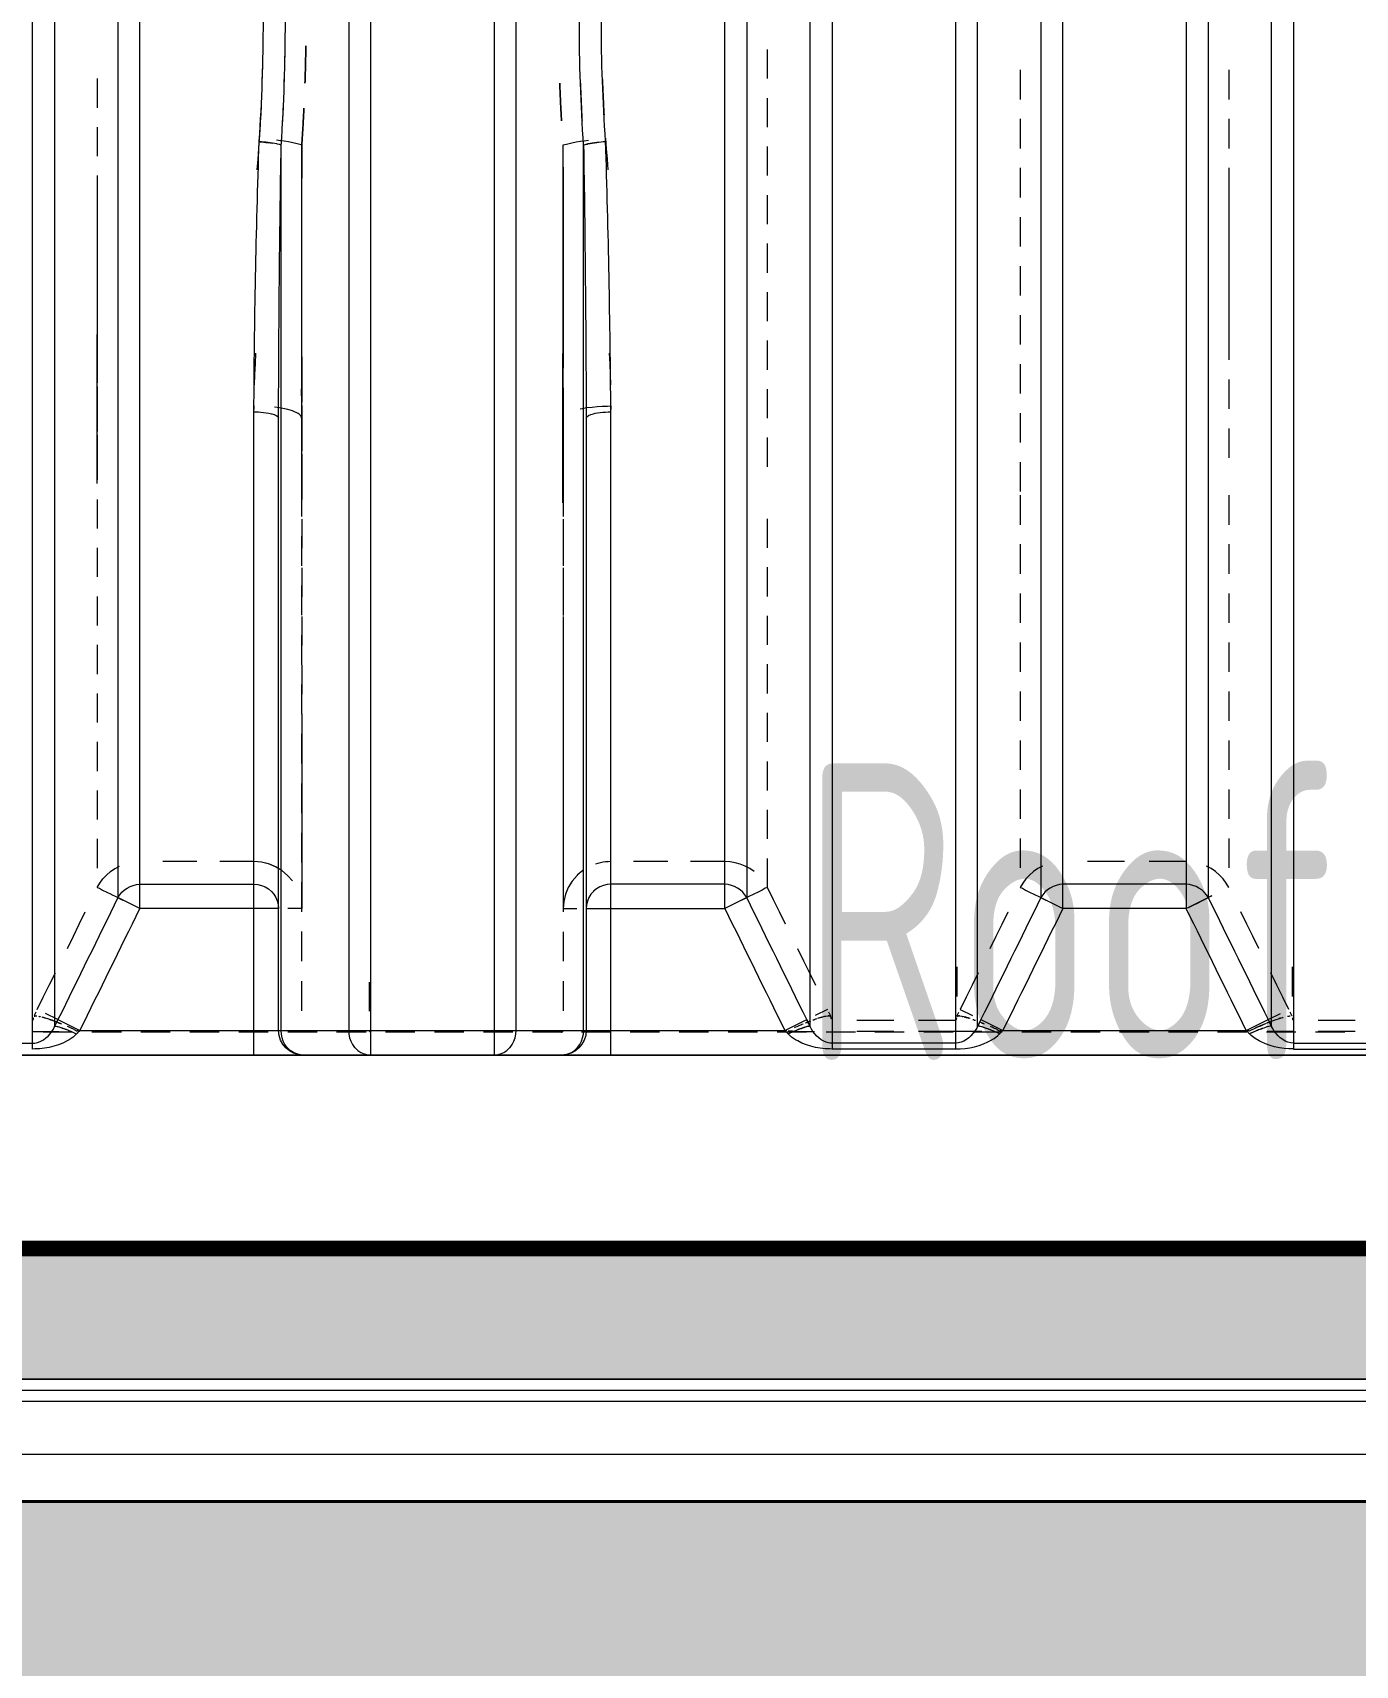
# Model space of a CAD drawing. Header units: millimetres. Extents: x -6181 to 191287, y -8583 to 23546.
# Drawn here: x 90292 to 91181, y 7490 to 8587 of the extents above; entities that cross this region are included whole.
import ezdxf

# ---------------------------------------------------------------- set-up
doc = ezdxf.new("R2010")
doc.units = ezdxf.units.MM
doc.header["$MEASUREMENT"] = 0
doc.linetypes.add('1735-DT-5BR-SEC_BB$0$DASHED', pattern=[0.75, 0.5, -0.25])
doc.linetypes.add('DASHED', pattern=[0.75, 0.5, -0.25])
for name, color, linetype, lineweight in [('05--TEXT-2', 2, 'Continuous', 25), ('1735-DT-5BR-SEC_BB$0$06--LINE-1', 9, 'Continuous', 18), ('1735-DT-5BR-SEC_BB$0$E--CONCRETE-4', 4, 'Continuous', 40), ('1735-DT-5BR-SEC_BB$0$E--CONCRETE-SHADE', 253, 'Continuous', 25), ('1735-DT-5BR-SEC_BB$0$J--WATERPROOFING-1', 1, 'Continuous', 18), ('1735-DT-5BR-SEC_BB$0$J--WATERPROOFING-3', 3, 'Continuous', 35), ('1735-DT-5BR-SEC_BB$0$P--INSULATION', 8, 'Continuous', 13), ('1735-DT-5BR-SEC_BB$0$W--ELV-1', 250, '1735-DT-5BR-SEC_BB$0$DASHED', 9), ('1735-DT-5BR-SEC_BB$0$X--MEP Services', 251, 'Continuous', 9), ('W--ELV-1', 250, 'DASHED', 9)]:
    doc.layers.add(name, color=color, linetype=linetype, lineweight=lineweight)
doc.layers.add('1735-DT-5BR-SEC_BB$0$00--Combo Roof', color=251, linetype='Continuous')
doc.layers.add('1735-DT-5BR-SEC_BB$0$00--ORIGIN', color=6, linetype='Continuous', lineweight=0, plot=False)
doc.styles.add('ISO', font='isocp2.shx', dxfattribs={"width": 0.8})
doc.linetypes.add('1735-DT-5BR-SEC_BB$0$BATTING', pattern='A,0.00254,-2.54,[134,ltypeshp.shx,S=2.54,R=0,X=-2.54,Y=0],-5.08,[134,ltypeshp.shx,S=2.54,R=180,X=2.54,Y=0],-2.54', length=10.16254)

# ---------------------------------------------------------------- blocks, each defined once
blk = doc.blocks.new('*U263')
at = {"layer": '1735-DT-5BR-SEC_BB$0$06--LINE-1'}
h = blk.add_hatch(dxfattribs=at)
h.set_pattern_fill('AR-CONC', color=256, scale=10, style=0)
h.set_pattern_definition([(50, (-4413.56, -89.98), (71.72602, -6.27521), [7.5, -82.5]), (355, (-4413.56, -89.98), (-13.87513, 75.21921), [6, -66]), (100.45144, (-4407.585, -90.5), (57.85088, 68.944), [6.37402, -70.11421]), (46.1842, (-4413.56, -69.98), (106.72413, -16.55193), [11.25, -123.75]), (96.63564, (-4404.67, -71.36), (93.4662, 97.41186), [9.56103, -105.17138]), (351.18416, (-4413.56, -69.98), (93.4662, 97.41186), [9, -99]), (21, (-4403.56, -74.98), (59.690705, -40.26189), [7.5, -82.5]), (326, (-4403.56, -74.98), (24.33153, 72.515), [6, -66]), (71.45144, (-4398.59, -78.33), (84.02224, 32.25312), [6.37402, -70.11421]), (37.5, (-4413.562, -89.977), (1.215986, 33.289385), [0, -65.2, 0, -67, 0, -66.25]), (7.5, (-4413.562, -89.977), (26.306954, 39.44117), [0, -38.2, 0, -63.7, 0, -25.25]), (327.5, (-4435.862, -89.977), (53.382244, -2.255487), [0, -25, 0, -78, 0, -103.5]), (317.5, (-4445.86, -89.977), (58.318617, 10.0105), [0, -32.5, 0, -51.8, 0, -73.5])])
h.paths.add_polyline_path([(-45351.9, 10465.1), (-40906.9, 10465.1), (-40906.9, 10382.2), (-45351.9, 10382.2)])
at = {"layer": '1735-DT-5BR-SEC_BB$0$00--ORIGIN'}
blk.add_lwpolyline([(-39601.9, 10300), (-45351.9, 10300), (-45351.9, 10485.3)], dxfattribs=at)
at = {"layer": '1735-DT-5BR-SEC_BB$0$J--WATERPROOFING-1', "color": 8}
for p, q in [((-45351.9, 10382.2), (-40891.9, 10382.2)), ((-45351.9, 10374.7), (-40891.9, 10374.7)), ((-45351.9, 10367.2), (-40891.9, 10367.2))]:
    blk.add_line(p, q, dxfattribs=at)
blk.add_lwpolyline([(-45351.9, 10465.1), (-40906.9, 10465.1), (-40906.9, 10382.2), (-45351.9, 10382.2)], dxfattribs=at)
blk.add_lwpolyline([(-45351.9, 10465.1), (-40906.9, 10465.1), (-40906.9, 10382.2), (-45351.9, 10382.2)], close=True, dxfattribs=at)
at = {"layer": '1735-DT-5BR-SEC_BB$0$J--WATERPROOFING-3', "color": 252, "const_width": 10.1}
blk.add_lwpolyline([(-40891.9, 10470.3), (-45351.9, 10470.4)], dxfattribs=at)
at = {"layer": '1735-DT-5BR-SEC_BB$0$P--INSULATION', "linetype": '1735-DT-5BR-SEC_BB$0$BATTING', "ltscale": 0.05}
blk.add_line((-39604.2, 10331.8), (-45351.9, 10331.8), dxfattribs=at)
blk = doc.blocks.new('1735-DT-5BR-SEC_BB$0$SPHU30-365 PE TANK (1160x1800) ELEV')
at = {"layer": '1735-DT-5BR-SEC_BB$0$X--MEP Services'}
for points in [[(-164.04, 1140.15), (-164.04, 3.43), (-165.34, 3.45), (-168, 3.6), (-170.66, 3.9), (-173.31, 4.36), (-175.92, 4.99), (-178.48, 5.8), (-180.96, 6.79), (-183.37, 7.97), (-184.56, 8.65), (-186.76, 10.14), (-188.74, 11.91, -0.011843), (-184.36, 13.85), (-183.6, 14.15), (-182.84, 14.43), (-182.09, 14.69), (-181.31, 14.96), (-180.53, 15.22), (-179.72, 15.51), (-179, 15.78), (-178.14, 16.11), (-177.28, 16.29), (-176.51, 16.15), (-176.39, 16.09), (-176.39, 1122.53)], [(-66.02, 1155.3), (66.01, 1155.3), (66.01, 1141.61, 0.00043), (34.61, 1077.73), (46.96, 1071.67), (46.96, 88.33, 0.00039), (80.62, 19.89)], [(-80.62, 19.89, 0.004872), (-82.47, 16.09), (-82.47, 1143.87, 0.261802), (-94.82, 1151.39), (-94.82, 3.43), (-164.04, 3.43)], [(-46.96, 1071.67), (-46.96, 88.33), (-34.61, 82.28, -0.000423), (-68.27, 13.81, 0.001515), (-69.51, 12.54, 0.005614), (-70.11, 11.91)], [(94.82, 6.71), (93.24, 6.85), (91.68, 7.25), (90.18, 7.88), (88.74, 8.7), (87.38, 9.7), (86.14, 10.81), (85.01, 12.04), (84.67, 12.46), (83.74, 13.77), (82.94, 15.14), (82.47, 16.09), (82.47, 1143.87, -0.262734), (94.82, 1151.39), (94.82, 3.43), (164.04, 3.43)], [(-600.2, 1122.52), (-600.2, 16.09), (-599.43, 16.3), (-598.59, 16.15), (-597.72, 15.84), (-597.58, 15.78), (-596.74, 15.47), (-595.93, 15.18), (-595.15, 14.91), (-594.38, 14.65), (-593.62, 14.39), (-592.87, 14.1), (-592.22, 13.85, -0.011843), (-587.85, 11.9), (-589.82, 10.14), (-592.03, 8.65), (-593.23, 7.97), (-595.63, 6.79), (-598.12, 5.8), (-600.67, 4.99), (-603.28, 4.36), (-605.92, 3.9), (-608.59, 3.6), (-611.25, 3.45), (-612.55, 3.43), (-612.55, 1140.16)], [(-460.78, 0), (-462.39, 0.13), (-464.36, 0.64), (-466.25, 1.48), (-467.99, 2.64), (-469.51, 4.05), (-469.78, 4.35), (-470.99, 6.02), (-471.92, 7.85), (-472.59, 9.79), (-472.99, 11.79), (-473.12, 13.81), (-473.12, 510.14, 0.01696), (-470.77, 580)], [(-353.68, 1097.37), (-353.68, 0), (-352.07, 0.13), (-350.1, 0.64), (-348.21, 1.48), (-346.47, 2.64), (-344.95, 4.05), (-344.68, 4.35), (-343.47, 6.02), (-342.54, 7.85), (-341.87, 9.79), (-341.47, 11.79), (-341.33, 13.81), (-341.33, 1089.29, 0.00183)], [(-288.2, 0), (-288.2, 360.76, 0.006422), (-291.14, 512.5, -0.01745), (-293.47, 580), (-483.11, 580), (-483.11, 1007.81), (-482.34, 1008.82), (-481.66, 1009.94), (-481.65, 1009.95), (-481.04, 1011.11), (-480.49, 1012.29), (-480.01, 1013.5), (-479.57, 1014.74), (-479.2, 1015.99), (-478.86, 1017.25), (-478.57, 1018.52), (-478.31, 1019.8, 0.001751), (-444.6, 1094.8)], [(-583.27, 1080.59, -0.001703), (-564.69, 1033.74), (-564.69, 88.33, -0.262552), (-552.34, 95.82), (-488.39, 95.82), (-488.31, 95.82), (-486.21, 95.64), (-484.14, 95.14), (-482.14, 94.34), (-480.28, 93.23), (-478.63, 91.85), (-477.26, 90.27), (-476.12, 88.44), (-475.28, 86.45), (-474.76, 84.38), (-474.58, 82.28), (-552.34, 82.28), (-564.68, 88.33, -0.000446), (-598.35, 19.89)], [(-587.85, 11.91, -0.003076), (-586.62, 13.17, -0.002737), (-586, 13.81, 0.000413), (-552.34, 82.28), (-552.34, 1026.83)], [(-315.81, 0), (-314.2, 0.13), (-312.23, 0.64), (-310.34, 1.48), (-308.61, 2.64), (-307.08, 4.05), (-306.81, 4.35), (-305.6, 6.02), (-304.67, 7.85), (-304, 9.79), (-303.6, 11.79), (-303.46, 13.81), (-303.47, 510.09, -0.016949), (-305.82, 580)], [(-488.39, 0), (-488.39, 360.76, -0.007538), (-485.45, 512.5, 0.01745), (-483.11, 580)], [(-483.69, 547.1, 0.00312), (-483.37, 558.06, 0.002348), (-483.21, 566.84)], [(-471.35, 545.02, 0.002642), (-471.03, 556.68, 0.002569), (-470.86, 566.01)], [(-305.24, 545.05, 0.002643), (-304.78, 533.4, 0.002202), (-304.32, 524.09)], [(-292.9, 547.1, 0.002808), (-292.44, 536.14, 0.002337), (-291.99, 527.37)], [(-484.25, 533.95, -0.002338), (-484.73, 525.18, -0.003136), (-485.45, 514.24), (-485.87, 508.34), (-486.3, 502.43), (-486.7, 496.53)], [(-473.12, 510.09, 0.002656), (-472.4, 521.73, 0.0022), (-471.92, 531.04)], [(-461.55, 510.14, 0.00264), (-460.82, 521.77, 0.00222), (-460.34, 531.04, -0.0022), (-460.82, 521.73, -0.002656), (-461.54, 510.09), (-461.54, 493.71)], [(-461.55, 510.36, 0.000331), (-461.57, 500.02, 0.000415), (-461.59, 491.75, -0.000414), (-461.57, 500.02, -0.000331), (-461.55, 510.36), (-461.9, 510.48), (-464.23, 511.15), (-466.59, 511.69), (-468.99, 512.12), (-471.39, 512.49), (-473.42, 512.76), (-475.82, 513.07)], [(-488.39, 360.76), (-487.41, 360.75), (-485.92, 360.7), (-484.44, 360.61), (-482.96, 360.46), (-481.49, 360.27), (-480.05, 360.03), (-478.63, 359.73), (-478.38, 359.67), (-477, 359.26), (-475.63, 358.59), (-474.89, 357.98), (-474.58, 357.24, -0.003702), (-473.12, 510.36), (-474.06, 510.64), (-475.27, 510.93), (-475.54, 510.99), (-476.77, 511.23), (-478.01, 511.44), (-479.24, 511.62), (-480.48, 511.78), (-481.73, 511.91), (-482.98, 512.03), (-484.22, 512.13), (-485.47, 512.23)], [(-291.12, 512.22), (-291.16, 512.22), (-292.4, 512.13), (-293.65, 512.02), (-294.89, 511.9), (-296.1, 511.78), (-297.35, 511.64), (-298.6, 511.48), (-299.83, 511.27), (-301.06, 511.03), (-302.27, 510.73), (-303.46, 510.36, -0.003194), (-302.01, 357.24), (-301.7, 357.98), (-300.96, 358.59), (-300.72, 358.73), (-299.35, 359.35), (-297.96, 359.73), (-297.02, 359.93), (-295.59, 360.19), (-294.13, 360.4), (-292.65, 360.56), (-291.16, 360.67), (-289.68, 360.74), (-288.2, 360.76)], [(-460.77, 0, -0.414187), (-474.58, 13.81), (-474.58, 357.24)], [(-302.01, 357.32), (-302.01, 13.81, -0.414187), (-315.81, 0)], [(906.02, 299.3), (906.02, 13.81, -0.414187), (892.21, 0), (-892.21, 0, -0.414187), (-906.02, 13.81), (-906.02, 299.3)], [(94.82, 3.44), (92.16, 3.51), (89.5, 3.73), (86.84, 4.12), (84.21, 4.67), (81.63, 5.39), (79.1, 6.29), (76.66, 7.37), (75.5, 7.96), (73.21, 9.34), (71.1, 10.96), (70.11, 11.91, 0.005614), (69.51, 12.54, 0.001515), (68.27, 13.81, -0.000423), (34.61, 82.28), (46.96, 88.33, 0.261599), (34.61, 95.82), (-34.61, 95.82, 0.261599), (-46.96, 88.33, -0.00039), (-80.62, 19.89), (-68.27, 13.81), (68.27, 13.81), (80.62, 19.89, -0.004872), (82.47, 16.09), (81.71, 16.3), (80.87, 16.15), (79.99, 15.84), (79.86, 15.78), (79.02, 15.47), (78.21, 15.18), (77.42, 14.91), (76.66, 14.65), (75.9, 14.39), (75.14, 14.1), (74.5, 13.85, 0.011843), (70.12, 11.91)], [(-681.77, 6.71), (-612.55, 6.71), (-611.34, 6.78), (-609.76, 7.12), (-608.23, 7.68), (-607.87, 7.85), (-606.45, 8.65), (-605.13, 9.61), (-603.91, 10.72), (-602.8, 11.94), (-601.8, 13.25), (-600.93, 14.65), (-600.2, 16.09, -0.005666), (-598.34, 19.89), (-586, 13.81), (-190.59, 13.81, -0.005474), (-189.97, 13.17, -0.003076), (-188.74, 11.91)], [(-164.04, 6.71), (-165.25, 6.78), (-166.83, 7.12), (-168.35, 7.68), (-168.72, 7.85), (-170.14, 8.65), (-171.46, 9.61), (-172.68, 10.72), (-173.79, 11.94), (-174.79, 13.25), (-175.65, 14.65), (-176.39, 16.09, 0.005666), (-178.25, 19.87)], [(-598.18, 18.21, 0.003783), (-597.87, 18.09, 0.008012), (-597.36, 17.88)], [(-589.25, 14.35, -0.000939), (-587.85, 13.69), (-587.66, 13.7), (-587.48, 13.71), (-587.29, 13.72), (-587.11, 13.73), (-586.92, 13.75), (-586.74, 13.76)], [(-180.27, 17.45, 0.002044), (-181.69, 16.85, 0.00291), (-183.11, 16.24, 0.002919), (-184.53, 15.62, 0.001514), (-185.37, 15.24)], [(-94.82, 3.44), (-92.16, 3.51), (-89.49, 3.73), (-86.84, 4.12), (-84.21, 4.67), (-81.63, 5.39), (-79.1, 6.29), (-76.66, 7.37), (-75.5, 7.97), (-73.21, 9.34), (-71.11, 10.96), (-70.12, 11.91, 0.011843), (-74.5, 13.85), (-75.26, 14.15), (-76.02, 14.43), (-76.78, 14.69), (-77.55, 14.96), (-78.34, 15.22), (-79.15, 15.51), (-79.86, 15.78), (-80.73, 16.11), (-81.58, 16.29), (-82.36, 16.15), (-82.47, 16.09), (-82.94, 15.14), (-83.74, 13.77), (-84.67, 12.46), (-85.02, 12.04), (-86.14, 10.82), (-87.39, 9.7), (-88.74, 8.7), (-90.18, 7.88), (-91.68, 7.25), (-93.24, 6.85), (-94.82, 6.71)], [(-80.46, 18.21, 0.003783), (-80.15, 18.09, 0.008012), (-79.63, 17.88)], [(-78.6, 17.45, 0.003564), (-79.42, 17.79, 0.003578), (-80.24, 18.12)], [(-71.53, 14.35, -0.000939), (-70.12, 13.69), (-69.94, 13.7), (-69.75, 13.71), (-69.57, 13.72), (-69.38, 13.73), (-69.2, 13.75), (-69.01, 13.76)], [(78.6, 17.45, 0.002044), (77.17, 16.85, 0.002034), (75.75, 16.24, 0.002029), (74.34, 15.62, 0.001514), (73.49, 15.24)]]:
    blk.add_lwpolyline(points, format="xyb", dxfattribs=at)
for points in [[(-422.91, 1097.38), (-424.48, 1097.45), (-426.06, 1097.29), (-427.62, 1096.91), (-429.12, 1096.31), (-430.43, 1095.55), (-431.68, 1094.57), (-432.79, 1093.43), (-433.75, 1092.16), (-434.56, 1090.79), (-435.23, 1089.37), (-435.25, 1089.29), (-435.25, 13.81)], [(-435.25, 13.81), (-435.12, 11.79), (-434.72, 9.79), (-434.05, 7.85), (-433.11, 6.02), (-431.9, 4.35), (-431.64, 4.05), (-430.12, 2.64), (-428.38, 1.48), (-426.49, 0.64), (-424.52, 0.13), (-422.91, 0), (-422.91, 1097.38)], [(34.61, 1077.72), (34.61, 82.28), (-34.61, 82.28)], [(-34.61, 82.28), (-34.61, 1077.72)], [(-200.33, 547.65), (-200.33, 563.98)], [(-58.54, 552.51), (-58.54, 536.01)], [(58.54, 552.51), (58.54, 536.01)], [(-576.26, 547.65), (-576.26, 531.32)], [(-200.33, 520.44), (-200.33, 536.77)], [(-58.54, 525.01), (-58.54, 508.52)], [(58.54, 525.01), (58.54, 508.52)], [(-576.26, 520.44), (-576.26, 504.12)], [(-315.04, 510.36), (-314.69, 510.48), (-312.36, 511.15), (-310, 511.69), (-307.6, 512.12), (-305.2, 512.49), (-303.17, 512.76), (-300.77, 513.07)], [(-291.14, 514.24), (-290.72, 508.34), (-290.29, 502.43), (-289.89, 496.53)], [(-291.12, 513.97), (-291.12, 513.97)], [(-485.47, 512.22), (-485.43, 512.22), (-484.18, 512.13), (-482.94, 512.02), (-481.7, 511.9), (-480.49, 511.78), (-479.24, 511.64), (-478, 511.48)], [(-315.04, 510.09), (-315.04, 493.71)], [(-303.46, 510.36), (-302.53, 510.64), (-301.32, 510.93), (-301.04, 510.99), (-299.82, 511.23), (-298.58, 511.44), (-297.35, 511.62), (-296.1, 511.78), (-296.1, 511.78)], [(-200.33, 493.23), (-200.33, 509.56)], [(-461.62, 377.92), (-461.63, 369.65), (-461.62, 377.92), (-461.59, 388.18), (-461.57, 497.79)], [(-58.54, 497.52), (-58.54, 481.03)], [(58.54, 497.52), (58.54, 389.92)], [(-576.26, 493.23), (-576.26, 385.81)], [(-200.33, 466.02), (-200.33, 482.35)], [(-58.54, 470.03), (-58.54, 453.53)], [(-200.33, 438.81), (-200.33, 455.14)], [(-58.54, 442.53), (-58.54, 426.04)], [(-200.33, 411.6), (-200.33, 427.93)], [(-58.54, 415.04), (-58.54, 398.55)], [(-576.26, 320.51), (-576.26, 404.19)], [(-461.64, 401.89), (-461.64, 385.26)], [(-314.95, 401.82), (-314.95, 385.19)], [(-200.33, 384.39), (-200.33, 400.72)], [(-576.26, 393.31), (-576.26, 376.99)], [(-487.45, 393.62), (-487.45, 393.62), (-487.76, 387.71), (-488.02, 381.8), (-488.22, 375.89)], [(-461.54, 309.81), (-461.54, 393.44)], [(-461.54, 391.7), (-461.54, 375.32)], [(-315.04, 391.7), (-315.03, 375.32)], [(-315.02, 309.81), (-315.02, 393.44)], [(-289.14, 393.62), (-289.14, 393.62), (-288.83, 387.71), (-288.57, 381.8), (-288.37, 375.89)], [(-58.54, 387.55), (-58.54, 371.06)], [(-461.61, 375.84), (-461.64, 357.32), (-461.64, 340.69)], [(-461.54, 382.52), (-461.54, 366.15)], [(-315.02, 382.52), (-315.01, 366.15)], [(58.54, 378.92), (58.54, 362.43)], [(-576.26, 374.93), (-576.26, 358.6)], [(-461.64, 374.17), (-461.64, 357.54)], [(-314.95, 374.1), (-314.95, 357.47)], [(-200.33, 357.18), (-200.33, 373.51)], [(-576.26, 366.1), (-576.26, 349.78)], [(-488.39, 364.06), (-488.39, 362.08)], [(-461.64, 357.24), (-461.96, 358.3), (-462.99, 359.37), (-463.68, 359.85), (-466.31, 361.16), (-466.78, 361.33), (-469.47, 362.06), (-471.3, 362.46), (-474.08, 362.96), (-476.91, 363.36), (-476.93, 363.36)], [(-461.54, 364.4), (-461.54, 348.02)], [(-315.03, 364.4), (-315.03, 348.02)], [(-314.95, 357.24), (-314.95, 340.61)], [(-314.95, 357.24), (-314.95, 357.24)], [(-305.33, 362.43), (-304.36, 362.64), (-301.56, 363.11), (-298.72, 363.48), (-295.85, 363.75), (-292.98, 363.94), (-290.11, 364.04), (-288.2, 364.06), (-288.2, 362.08)], [(-58.54, 360.06), (-58.54, 343.56)], [(-461.54, 355.23), (-461.54, 338.85)], [(-315.01, 355.23), (-315.01, 338.85)], [(58.54, 351.43), (58.54, 334.94)], [(-576.26, 347.72), (-576.26, 331.39)], [(-576.26, 338.89), (-576.26, 322.57)], [(-461.64, 346.45), (-461.64, 329.82)], [(-314.95, 346.39), (-314.95, 329.76)], [(-200.33, 329.98), (-200.33, 346.3)], [(-461.54, 337.1), (-461.54, 320.73)], [(-315.03, 337.1), (-315.02, 320.73)], [(-58.54, 332.56), (-58.54, 316.07)], [(-461.64, 329.6), (-461.64, 312.97)], [(-461.54, 327.94), (-461.54, 311.56)], [(-315, 327.94), (-315, 311.56)], [(-314.95, 329.52), (-314.95, 312.89)], [(-576.26, 311.68), (-576.26, 295.36)], [(-461.64, 318.73), (-461.64, 302.1)], [(-314.95, 318.67), (-314.95, 302.04)], [(-58.54, 313.97), (-58.54, 297.47)], [(58.54, 313.97), (58.54, 297.47)], [(-461.54, 300.64), (-461.54, 284.26)], [(-315, 300.64), (-314.99, 284.26)], [(-200.33, 284.47), (-200.33, 300.8)], [(-576.26, 284.47), (-576.26, 268.15)], [(-461.64, 291.01), (-461.64, 274.38)], [(-314.95, 290.96), (-314.95, 274.33)], [(-58.54, 286.47), (-58.54, 269.98)], [(58.54, 286.47), (58.54, 269.98)], [(-461.54, 273.34), (-461.54, 256.97)], [(-314.99, 273.34), (-314.99, 256.97)], [(-200.33, 257.26), (-200.33, 273.59)], [(-576.26, 257.26), (-576.26, 240.94)], [(-461.64, 263.29), (-461.64, 246.66)], [(-314.95, 263.24), (-314.95, 246.62)], [(-58.54, 258.98), (-58.54, 242.48)], [(58.54, 258.98), (58.54, 242.48)], [(-461.54, 246.05), (-461.54, 229.67)], [(-314.98, 246.05), (-314.98, 229.67)], [(-200.33, 230.06), (-200.33, 246.38)], [(-576.26, 230.05), (-576.26, 213.73)], [(-461.64, 235.57), (-461.64, 218.94)], [(-314.95, 235.53), (-314.95, 218.9)], [(-58.54, 231.49), (-58.54, 214.99)], [(58.54, 231.49), (58.54, 214.99)], [(-461.54, 218.75), (-461.54, 202.37)], [(-314.98, 218.75), (-314.98, 202.37)], [(-200.33, 202.85), (-200.33, 219.17)], [(-576.26, 202.85), (-576.26, 186.52)], [(-461.64, 207.85), (-461.64, 191.22)], [(-314.95, 207.81), (-314.95, 191.18)], [(-58.54, 203.99), (-58.54, 187.49)], [(58.54, 203.99), (58.54, 187.49)], [(-461.54, 191.46), (-461.54, 82.27)], [(-314.98, 191.46), (-314.97, 175.08)], [(-200.33, 175.64), (-200.33, 191.96)], [(-576.26, 175.64), (-576.26, 159.31)], [(-461.64, 180.13), (-461.64, 163.5)], [(-314.95, 180.1), (-314.95, 163.47)], [(-58.54, 176.5), (-58.54, 160)], [(58.54, 176.5), (58.54, 160)], [(-314.97, 164.16), (-314.97, 147.78)], [(-200.33, 148.43), (-200.33, 164.75)], [(-576.26, 148.43), (-576.26, 132.1)], [(-461.64, 152.41), (-461.64, 135.78)], [(-314.95, 152.38), (-314.95, 135.75)], [(-58.54, 149), (-58.54, 132.5)], [(58.54, 149), (58.54, 132.5)], [(-200.33, 121.22), (-200.33, 137.54)], [(-314.96, 136.86), (-314.96, 120.49)], [(-576.26, 121.22), (-576.26, 104.9)], [(-461.64, 124.69), (-461.64, 108.06)], [(-314.95, 124.67), (-314.95, 108.04)], [(-58.54, 121.51), (-58.54, 105.01)], [(58.54, 121.51), (58.54, 105.01)], [(-190.24, 73.48), (-193.61, 80.32), (-196.97, 87.17), (-200.33, 94.01), (-200.33, 110.33)], [(-576.26, 94.01), (-574.83, 96.47), (-573.08, 98.83), (-571.07, 100.99), (-568.84, 102.92), (-566.4, 104.6), (-566.34, 104.63), (-563.75, 106.01)], [(-520.36, 108.52), (-539.55, 108.52)], [(-466.85, 97.79), (-469.48, 100.83), (-472.69, 103.51), (-476.28, 105.64), (-480.15, 107.21), (-484.18, 108.17), (-488.25, 108.52), (-488.39, 108.52), (-507.57, 108.52)], [(-474.45, 104.67), (-475.72, 105.38), (-477.03, 106.03), (-478.37, 106.6), (-479.76, 107.09), (-481.16, 107.52), (-482.58, 107.87)], [(-314.96, 109.57), (-314.95, 93.2)], [(-303.81, 103.56), (-307.01, 100.93), (-307.11, 100.83), (-309.84, 97.65), (-312.03, 94.08), (-313.64, 90.22), (-314.63, 86.21), (-314.95, 82.28), (-307.18, 82.28)], [(-302.14, 104.67), (-302.14, 104.67)], [(-288.2, 108.52), (-289.65, 108.48), (-291.11, 108.36), (-292.56, 108.16), (-294, 107.88), (-295.42, 107.53), (-296.83, 107.1)], [(-256.23, 108.52), (-275.41, 108.52)], [(-207.81, 102.97), (-210.19, 104.6), (-212.8, 105.99), (-215.54, 107.08), (-218.38, 107.87), (-221.27, 108.35), (-224.19, 108.52), (-224.25, 108.52), (-243.44, 108.52)], [(-46.02, 106.01), (-48.62, 104.63), (-48.67, 104.6), (-51.11, 102.92), (-53.35, 100.99), (-55.36, 98.83), (-57.1, 96.47), (-58.54, 94.01), (-57.29, 93.58), (-56.14, 92.87), (-55.63, 92.55), (-53.25, 91.32), (-50.84, 90.24), (-50.49, 90.08), (-48.1, 88.93), (-45.71, 87.74), (-44.2, 86.96)], [(0, 108.52), (-20.77, 108.52)], [(34.61, 108.52), (13.84, 108.52)], [(58.54, 94.01), (57.1, 96.47), (55.35, 98.83), (53.34, 100.99), (51.11, 102.92), (48.67, 104.6), (48.62, 104.63), (46.02, 106.01)], [(-576.26, 94.01), (-576.26, 94.01)], [(-576.26, 94.01), (-575, 93.58), (-573.87, 92.87), (-573.35, 92.55), (-570.98, 91.32), (-568.57, 90.24), (-568.22, 90.08), (-565.82, 88.94), (-563.43, 87.74), (-561.92, 86.96)], [(-461.64, 96.97), (-461.64, 80.34)], [(-314.95, 96.95), (-314.95, 80.32)], [(-200.33, 94.01), (-201.58, 93.58), (-202.72, 92.87), (-203.24, 92.55), (-205.61, 91.33), (-208.02, 90.24), (-208.37, 90.08), (-210.77, 88.94), (-213.16, 87.74), (-214.67, 86.96)], [(-200.33, 94.01), (-201.58, 93.58), (-202.72, 92.87), (-203.24, 92.55), (-205.61, 91.32), (-208.03, 90.24), (-208.37, 90.08), (-210.77, 88.93), (-213.15, 87.74), (-214.67, 86.96)], [(-200.33, 94.01), (-200.33, 94.01)], [(-58.54, 94.01), (-58.54, 94.01)], [(-58.54, 94.01), (-57.28, 93.58), (-56.14, 92.87), (-55.63, 92.55), (-53.25, 91.32), (-50.84, 90.24), (-50.49, 90.08), (-48.09, 88.94), (-45.71, 87.74), (-44.2, 86.96)], [(58.54, 94.01), (58.54, 94.01)], [(-593.08, 59.8), (-589.71, 66.64), (-586.35, 73.48), (-582.99, 80.32)], [(-461.64, 82.28), (-469.41, 82.28)], [(-190.24, 73.48), (-190.24, 73.48)], [(-75.35, 59.8), (-71.99, 66.64), (-68.62, 73.48), (-65.26, 80.32)], [(-65.26, 80.32), (-65.26, 80.32)], [(75.35, 59.8), (71.99, 66.64), (68.62, 73.48), (65.26, 80.32)], [(-461.64, 69.25), (-461.64, 52.62)], [(-314.95, 69.24), (-314.95, 52.61)], [(-183.51, 59.79), (-180.15, 52.95), (-176.78, 46.11), (-173.41, 39.27)], [(75.35, 59.8), (75.35, 59.8)], [(-609.92, 25.59), (-606.55, 32.43), (-603.18, 39.27), (-599.81, 46.11)], [(-94.05, 49.45), (-94.05, 32.86)], [(-82.09, 46.11), (-85.46, 39.27), (-88.83, 32.43), (-92.2, 25.59), (-85.25, 22.17)], [(92.2, 25.59), (88.83, 32.43), (85.46, 39.27), (82.09, 46.11)], [(94.05, 49.46), (94.05, 32.86)], [(-461.64, 41.53), (-461.64, 24.9)], [(-423.68, 41.01), (-423.68, 24.69)], [(-314.95, 41.52), (-314.95, 24.89)], [(-612.55, 19.5), (-612.46, 19.54), (-612.33, 19.74), (-612.25, 20.01), (-612.21, 20.17), (-612.14, 20.42), (-612.07, 20.65), (-612.02, 20.84)], [(-610.67, 24.07), (-610.86, 23.69), (-611.04, 23.31), (-611.23, 22.93), (-611.41, 22.55), (-611.59, 22.17), (-611.77, 21.79), (-611.65, 21.86), (-611.39, 21.93), (-611.26, 21.96), (-610.99, 21.98), (-610.72, 21.99), (-610.44, 21.98), (-610.18, 21.96), (-610.17, 21.96)], [(-611.77, 21.79), (-611.77, 21.79)], [(-611.77, 21.79), (-611.77, 21.79)], [(-609.92, 25.57), (-609.92, 25.57)], [(-609.1, 21.78), (-609.1, 21.78)], [(-609.1, 21.78), (-608.98, 21.76), (-608.82, 21.72), (-608.65, 21.69), (-608.49, 21.65), (-608.32, 21.61), (-608.28, 21.61), (-608.11, 21.57)], [(-607.46, 21.41), (-607.08, 21.31), (-606.71, 21.2), (-606.33, 21.1), (-605.95, 20.99), (-605.58, 20.87), (-605.21, 20.76)], [(-607.46, 21.4), (-607.46, 21.4)], [(-599.43, 18.7), (-600.41, 19.08), (-601.61, 19.53), (-602.83, 19.97), (-604.05, 20.4), (-605.28, 20.79), (-606.5, 21.15), (-606.73, 21.21)], [(-598.35, 19.89), (-605.29, 23.31)], [(-605.21, 20.76), (-605.21, 20.76)], [(-603.72, 20.27), (-603.34, 20.14), (-602.97, 20.01), (-602.59, 19.88), (-602.21, 19.74), (-601.84, 19.61), (-601.46, 19.47)], [(-599.97, 18.91), (-599.97, 18.91)], [(-178.24, 19.89), (-178.06, 19.52), (-177.87, 19.14), (-177.69, 18.76), (-177.5, 18.38), (-177.32, 18.01), (-177.14, 17.63)], [(-166.67, 25.59), (-173.61, 22.17)], [(-164.46, 20.36), (-164.5, 20.51), (-164.57, 20.74), (-164.63, 20.97), (-164.69, 21.2), (-164.74, 21.43), (-164.79, 21.66), (-164.81, 21.79), (-165.68, 22), (-166.23, 21.96), (-166.34, 21.94), (-167.62, 21.75), (-168.86, 21.48), (-169.85, 21.22), (-171.08, 20.86), (-172.3, 20.48), (-172.32, 20.47)], [(-169.3, 21.36), (-169.66, 21.27), (-170.02, 21.17), (-170.37, 21.06), (-170.73, 20.96), (-171.09, 20.85), (-171.45, 20.74)], [(-171.45, 20.74), (-171.45, 20.74)], [(-167.49, 21.78), (-167.67, 21.74), (-167.85, 21.71), (-168.03, 21.67), (-168.22, 21.63), (-168.4, 21.59), (-168.58, 21.55)], [(-167.49, 21.78), (-167.49, 21.78)], [(-166.67, 25.59), (-166.67, 25.59)], [(-166.42, 21.96), (-166.41, 21.96), (-166.14, 21.98), (-165.87, 21.99), (-165.6, 21.98), (-165.33, 21.96), (-165.2, 21.93), (-164.94, 21.86), (-164.81, 21.79), (-165, 22.17), (-165.18, 22.55), (-165.36, 22.93), (-165.55, 23.31), (-165.73, 23.69), (-165.92, 24.07)], [(-164.81, 21.79), (-164.81, 21.79)], [(-164.04, 19.5), (-164.04, 19.5)], [(-129.43, 19.5), (-150.2, 19.5)], [(-94.29, 20.84), (-94.34, 20.65), (-94.41, 20.42), (-94.48, 20.17), (-94.52, 20.01), (-94.6, 19.74), (-94.73, 19.54), (-94.82, 19.5), (-115.59, 19.5)], [(-94.05, 21.79), (-93.87, 22.17), (-93.68, 22.55), (-93.5, 22.93), (-93.32, 23.31), (-93.13, 23.69), (-92.95, 24.07)], [(-86.54, 20.47), (-86.56, 20.48), (-87.78, 20.86), (-89.01, 21.22), (-90, 21.48), (-91.24, 21.75), (-92.53, 21.94), (-92.64, 21.96), (-93.19, 22), (-94.05, 21.79), (-93.92, 21.86), (-93.66, 21.93), (-93.53, 21.96), (-93.26, 21.98), (-92.99, 21.99), (-92.72, 21.98), (-92.45, 21.96), (-92.45, 21.96)], [(-92.2, 25.57), (-92.2, 25.57)], [(-91.37, 21.78), (-91.27, 21.76), (-91.13, 21.73), (-91, 21.71), (-90.86, 21.67), (-90.73, 21.65), (-90.69, 21.64), (-90.56, 21.61)], [(-90.02, 21.48), (-89.61, 21.37), (-89.21, 21.26), (-88.8, 21.15), (-88.4, 21.04), (-88, 20.92), (-87.6, 20.79)], [(-87.6, 20.79), (-87.6, 20.79)], [(-74.93, 14.06), (-74.96, 14.07), (-76.18, 14.55), (-77.4, 15), (-78.32, 15.3), (-79.54, 15.66), (-80.82, 16.01), (-81.09, 16.08), (-81.72, 16.22), (-82.47, 16.09), (-82.29, 16.47), (-82.11, 16.85), (-81.92, 17.22), (-81.74, 17.6), (-81.55, 17.98), (-81.37, 18.36)], [(-80.62, 19.87), (-80.62, 19.87)], [(80.62, 19.89), (87.56, 23.31)], [(82.47, 16.09), (82.29, 16.47), (82.11, 16.85), (81.92, 17.22), (81.74, 17.6), (81.55, 17.98), (81.37, 18.36)], [(81.7, 18.7), (82.68, 19.08), (83.89, 19.53), (85.11, 19.97), (86.32, 20.4), (87.55, 20.79), (88.78, 21.15), (89, 21.21)], [(91.37, 21.78), (91.51, 21.81), (91.78, 21.85), (92.04, 21.89), (92.31, 21.93), (92.44, 21.94), (92.72, 21.98), (92.99, 22)], [(94.05, 21.79), (93.86, 22.17), (93.68, 22.55), (93.5, 22.93), (93.32, 23.31), (93.13, 23.69), (92.95, 24.07)], [(94.05, 21.79), (94.05, 21.79)], [(94.05, 21.79), (94.05, 21.79)], [(94.82, 19.5), (94.72, 19.54), (94.58, 19.74), (94.49, 20.01), (94.45, 20.15), (94.39, 20.41), (94.32, 20.64), (94.27, 20.83)], [(129.43, 19.5), (108.66, 19.5)], [(-612.55, 13.16), (-610.08, 13.16), (-607.6, 13.16), (-605.13, 13.17), (-602.66, 13.19), (-600.19, 13.22), (-597.72, 13.26)], [(-590.24, 12.94), (-606.71, 12.94)], [(-600.2, 16.09), (-599.45, 16.22), (-598.82, 16.08), (-598.55, 16.01), (-597.26, 15.66), (-596.04, 15.3), (-595.12, 15), (-593.9, 14.55), (-592.69, 14.07), (-592.65, 14.06)], [(-587.85, 13.69), (-587.85, 13.69)], [(-587.85, 11.91), (-587.67, 12.1), (-587.48, 12.29), (-587.3, 12.48), (-587.11, 12.67), (-586.93, 12.85), (-586.74, 13.05)], [(-586, 13.81), (-586, 13.81)], [(-586, 13.8), (-586, 13.8)], [(-562.78, 12.94), (-579.26, 12.94)], [(-535.33, 12.94), (-551.8, 12.94)], [(-507.88, 12.94), (-524.35, 12.94)], [(-480.42, 12.94), (-496.9, 12.94)], [(-452.97, 12.94), (-469.45, 12.94)], [(-461.64, 13.81), (-461.64, 13.81)], [(-461.55, 13.81), (-461.52, 13.59), (-461.45, 13.38), (-461.4, 13.31)], [(-460.78, 12.94), (-461.16, 13.06), (-461.4, 13.33)], [(-461.16, 13.06), (-460.98, 12.97), (-460.94, 12.97)], [(-425.52, 12.94), (-441.99, 12.94)], [(-423.68, 13.81), (-423.68, 13.81)], [(-422.91, 12.94), (-423.3, 13.06), (-423.53, 13.33)], [(-398.07, 12.94), (-414.54, 12.94)], [(-370.61, 12.94), (-387.08, 12.94)], [(-343.16, 12.94), (-359.63, 12.94)], [(-353.68, 12.94), (-353.29, 13.06), (-353.06, 13.33)], [(-352.91, 13.81), (-352.91, 13.81)], [(-315.71, 12.94), (-332.18, 12.94)], [(-315.81, 12.94), (-315.43, 13.06), (-315.19, 13.33)], [(-315.43, 13.06), (-315.61, 12.97), (-315.65, 12.97)], [(-315.04, 13.81), (-315.07, 13.59), (-315.14, 13.38), (-315.19, 13.31)], [(-314.95, 13.81), (-314.95, 13.81)], [(-288.26, 12.94), (-304.73, 12.94)], [(-260.81, 12.94), (-277.28, 12.94)], [(-233.35, 12.94), (-249.82, 12.94)], [(-205.9, 12.94), (-222.37, 12.94)], [(-178.45, 12.94), (-194.92, 12.94)], [(-189.48, 13.73), (-189.67, 13.75), (-189.85, 13.76), (-190.03, 13.77), (-190.22, 13.78), (-190.4, 13.79), (-190.59, 13.81), (-190.4, 13.62), (-190.22, 13.43), (-190.03, 13.24), (-189.85, 13.05), (-189.67, 12.87), (-189.48, 12.67)], [(-188.76, 11.91), (-188.76, 11.91)], [(-188.74, 13.69), (-186.27, 13.54), (-183.81, 13.42), (-181.34, 13.33), (-178.87, 13.26), (-176.4, 13.21), (-173.93, 13.18)], [(-176.39, 16.09), (-177.14, 16.22), (-177.77, 16.08), (-178.04, 16.01), (-179.33, 15.66), (-180.55, 15.3), (-181.46, 15), (-182.68, 14.55), (-183.9, 14.07), (-183.93, 14.06)], [(-177.14, 17.63), (-177.14, 17.63)], [(-173.93, 13.18), (-173.93, 13.18)], [(-150.99, 12.94), (-167.47, 12.94)], [(-129.43, 13.16), (-150.2, 13.16)], [(-123.54, 12.94), (-140.01, 12.94)], [(-80, 13.26), (-82.47, 13.22), (-84.94, 13.19), (-87.41, 13.17), (-89.88, 13.16), (-92.35, 13.16), (-94.82, 13.16), (-115.59, 13.16)], [(-96.09, 12.94), (-112.56, 12.94)], [(-68.63, 12.94), (-85.1, 12.94)], [(-70.12, 13.69), (-70.12, 13.69)], [(-70.12, 11.91), (-70.06, 11.97), (-70, 12.03), (-69.94, 12.1), (-69.88, 12.16), (-69.82, 12.22), (-69.76, 12.28)], [(-69.76, 12.28), (-69.76, 12.28)], [(-41.18, 12.94), (-57.65, 12.94)], [(-13.73, 12.94), (-30.2, 12.94)], [(13.72, 12.94), (-2.75, 12.94)], [(41.17, 12.94), (24.7, 12.94)], [(68.63, 12.94), (52.16, 12.94)], [(68.27, 13.81), (68.27, 13.81)], [(69.01, 13.76), (69.2, 13.75), (69.38, 13.73), (69.57, 13.72), (69.75, 13.71), (69.93, 13.7), (70.12, 13.69), (71.29, 14.24), (72.85, 14.95), (74.42, 15.66), (74.81, 15.83), (76.39, 16.52), (77.97, 17.19), (79.56, 17.85)], [(69.51, 12.54), (69.51, 12.54)], [(77.39, 14.99), (77.1, 14.89), (75.88, 14.44), (74.66, 13.95), (73.44, 13.43), (72.22, 12.88), (71.02, 12.33), (70.12, 11.91), (70.06, 11.97), (70, 12.03), (69.94, 12.1), (69.88, 12.16), (69.82, 12.22), (69.76, 12.28)], [(96.08, 12.94), (79.61, 12.94)], [(94.82, 13.16), (92.35, 13.16), (89.88, 13.16), (87.4, 13.17), (84.93, 13.19), (82.46, 13.21), (79.99, 13.26)], [(123.54, 12.94), (107.06, 12.94)], [(129.43, 13.16), (108.66, 13.16)], [(-94.82, 6.71), (-164.04, 6.71)], [(94.82, 6.71), (164.04, 6.71)]]:
    blk.add_lwpolyline(points, dxfattribs=at)
for points in [[(-211.9, 88.33, 0.262552), (-224.25, 95.82), (-288.2, 95.82), (-290.3, 95.65), (-292.38, 95.16), (-294.38, 94.37), (-296.24, 93.27), (-297.91, 91.9), (-297.96, 91.85), (-299.37, 90.21), (-300.5, 88.37), (-301.33, 86.38), (-301.84, 84.3), (-302.01, 82.28), (-224.25, 82.28), (-224.25, 1026.83, 0.257077), (-211.9, 1033.74), (-211.9, 88.33), (-224.25, 82.28, 0.000413), (-190.59, 13.81), (-178.24, 19.89, -0.000446)], [(-459.45, 556.7, -0.002946), (-459.77, 545.02, 0.002642), (-459.45, 556.68, 0.002569), (-459.28, 566.01, -0.002204)], [(-316.35, 533.4, -0.002643), (-316.82, 545.02, 0.002641), (-316.36, 533.37, 0.0022), (-315.89, 524.06, -0.002202)], [(-315.01, 497.96, -0.000413), (-315, 489.69), (-314.98, 388.25, -0.000001), (-315, 489.69, 0.000413)]]:
    blk.add_lwpolyline(points, format="xyb", close=True, dxfattribs=at)
blk.add_lwpolyline([(48.96, 89.35), (48.44, 89.11), (46.05, 87.91), (43.67, 86.69), (43.33, 86.51), (40.95, 85.3), (38.56, 84.12), (36.16, 82.98), (34.61, 82.28), (36.16, 82.98), (38.56, 84.12), (40.95, 85.3), (43.33, 86.51), (43.67, 86.69), (46.05, 87.91), (48.44, 89.11)], close=True, dxfattribs=at)
for centre, radius, start, end in [((-171.66, 2.29), 17.29, 110.35739, 112.19255), ((-83.14, 24.88), 5.29, 249.19931, 252.03166), ((-79.31, 32.97), 14.2, 249.15433, 250.87946), ((-102.09, -35.35), 57.76, 68.66273, 69.19182), ((87.2, 2.29), 17.29, 110.35739, 112.19255), ((-565.87, 95.07), 83.36, 247.67687, 248.12735), ((-620.21, -47.08), 68.73, 65.82236, 66.5961), ((-461.13, 13.45), 0.365, 218.39627, 231.60373), ((-102.49, -47.08), 68.73, 65.82236, 66.5961)]:
    blk.add_arc(centre, radius, start, end, dxfattribs=at)
for points in [[(-461.61, 388.25), (-461.62, 384.81), (-461.62, 381.36), (-461.62, 377.92)], [(-314.95, 367.58), (-314.96, 370.34), (-314.96, 373.09), (-314.96, 375.85)], [(-314.95, 367.58), (-314.96, 370.34), (-314.96, 373.09), (-314.96, 375.85)], [(-314.95, 357.24), (-314.95, 360.69), (-314.95, 364.13), (-314.95, 367.58)], [(-314.95, 357.24), (-314.95, 360.69), (-314.95, 364.13), (-314.95, 367.58)], [(-598.14, 18.19), (-598.26, 18.24), (-598.38, 18.29), (-598.51, 18.34)], [(-177.58, 18.54), (-177.8, 18.45), (-178.02, 18.36), (-178.25, 18.27)], [(-177.16, 18.7), (-177.33, 18.63), (-177.51, 18.56), (-177.68, 18.5)], [(-176.9, 18.8), (-177.12, 18.71), (-177.35, 18.63), (-177.58, 18.54)], [(-176.22, 19.06), (-176.44, 18.97), (-176.67, 18.89), (-176.9, 18.8)], [(-174.55, 19.68), (-174.66, 19.64), (-174.77, 19.6), (-174.89, 19.56)], [(-173.99, 19.88), (-174.18, 19.81), (-174.36, 19.75), (-174.55, 19.68)], [(-173.43, 20.08), (-173.62, 20.01), (-173.8, 19.94), (-173.99, 19.88)], [(-172.87, 20.27), (-173.05, 20.2), (-173.24, 20.14), (-173.43, 20.08)], [(-84.37, 19.7), (-84.5, 19.75), (-84.64, 19.8), (-84.77, 19.85)], [(-83.56, 19.4), (-83.69, 19.45), (-83.83, 19.5), (-83.96, 19.55)], [(-80.24, 18.12), (-80.52, 18.23), (-80.8, 18.34), (-81.07, 18.45)], [(81.7, 18.7), (81.53, 18.63), (81.36, 18.56), (81.18, 18.5)], [(86.77, 20.53), (86.72, 20.51), (86.67, 20.49), (86.61, 20.48)], [(87.03, 20.61), (86.94, 20.58), (86.85, 20.55), (86.77, 20.53)], [(87.28, 20.69), (87.2, 20.66), (87.11, 20.64), (87.03, 20.61)], [(87.54, 20.77), (87.46, 20.75), (87.37, 20.72), (87.28, 20.69)], [(-597.53, 17.95), (-597.73, 18.03), (-597.94, 18.11), (-598.14, 18.19)], [(-596.84, 17.67), (-597.01, 17.74), (-597.18, 17.81), (-597.36, 17.88)], [(-596.32, 17.45), (-596.52, 17.53), (-596.73, 17.62), (-596.93, 17.7)], [(-596.32, 17.45), (-596.5, 17.53), (-596.67, 17.59), (-596.84, 17.67)], [(-590.65, 14.99), (-591.12, 15.2), (-591.59, 15.41), (-592.06, 15.62)], [(-589.25, 14.35), (-589.72, 14.56), (-590.19, 14.77), (-590.65, 14.99)], [(-461.64, 13.81), (-461.64, 13.78), (-461.64, 13.75), (-461.63, 13.73)], [(-461.63, 13.73), (-461.63, 13.7), (-461.63, 13.67), (-461.62, 13.65)], [(-461.62, 13.65), (-461.62, 13.62), (-461.61, 13.6), (-461.61, 13.57)], [(-461.61, 13.57), (-461.6, 13.55), (-461.59, 13.52), (-461.58, 13.5)], [(-461.58, 13.5), (-461.57, 13.47), (-461.56, 13.45), (-461.55, 13.42)], [(-461.55, 13.42), (-461.54, 13.4), (-461.52, 13.37), (-461.51, 13.35)], [(-461.51, 13.35), (-461.5, 13.33), (-461.48, 13.31), (-461.47, 13.29)], [(-461.47, 13.29), (-461.45, 13.26), (-461.43, 13.25), (-461.41, 13.23)], [(-461.36, 13.17), (-461.34, 13.15), (-461.32, 13.14), (-461.3, 13.12)], [(-461.3, 13.12), (-461.29, 13.12), (-461.29, 13.11), (-461.28, 13.11)], [(-315.81, 12.94), (-315.79, 12.94), (-315.76, 12.94), (-315.74, 12.95)], [(-315.74, 12.95), (-315.71, 12.95), (-315.69, 12.95), (-315.66, 12.96)], [(-315.66, 12.96), (-315.64, 12.96), (-315.61, 12.97), (-315.59, 12.97)], [(-315.59, 12.97), (-315.57, 12.98), (-315.54, 12.99), (-315.52, 12.99)], [(-315.52, 12.99), (-315.49, 13), (-315.47, 13.01), (-315.45, 13.03)], [(-315.45, 13.03), (-315.42, 13.04), (-315.4, 13.05), (-315.38, 13.06)], [(-315.38, 13.06), (-315.36, 13.07), (-315.34, 13.09), (-315.32, 13.1)], [(-315.32, 13.1), (-315.3, 13.11), (-315.28, 13.13), (-315.26, 13.14)], [(-315.26, 13.14), (-315.24, 13.16), (-315.22, 13.18), (-315.2, 13.19)], [(-315.2, 13.19), (-315.18, 13.21), (-315.17, 13.23), (-315.15, 13.25)], [(-315.15, 13.25), (-315.14, 13.27), (-315.13, 13.28), (-315.11, 13.3)], [(-178.72, 18.08), (-178.82, 18.04), (-178.92, 18), (-179.03, 17.96)], [(-178.19, 18.29), (-178.37, 18.23), (-178.54, 18.15), (-178.72, 18.08)], [(-178.25, 18.27), (-178.38, 18.22), (-178.52, 18.17), (-178.65, 18.11)], [(-79.12, 17.67), (-79.29, 17.73), (-79.46, 17.81), (-79.63, 17.88)], [(-78.6, 17.45), (-78.77, 17.52), (-78.94, 17.59), (-79.12, 17.67)], [(-72.93, 14.99), (-73.4, 15.2), (-73.87, 15.41), (-74.34, 15.62)], [(-71.53, 14.35), (-71.99, 14.56), (-72.46, 14.77), (-72.93, 14.99)], [(80.15, 18.08), (80.04, 18.04), (79.94, 18), (79.84, 17.96)], [(80.67, 18.29), (80.49, 18.23), (80.32, 18.15), (80.15, 18.08)]]:
    blk.add_open_spline(points, degree=3, dxfattribs=at)
blk = doc.blocks.new('1735-DT-5BR-SEC_BB')
at = {"layer": '1735-DT-5BR-SEC_BB$0$E--CONCRETE-SHADE'}
h = blk.add_hatch(color=256, dxfattribs=at)
h.dxf.hatch_style = 1
h.paths.add_polyline_path([(97503.6, 7900), (97203.6, 7900), (97203.6, 9100), (97053.6, 9100), (97053.6, 7900), (96953.8, 7900), (96953.8, 7600), (85453.6, 7600), (85453.6, 7900), (85353.6, 7900), (85353.6, 9100), (85203.6, 9100), (85203.6, 7900), (84903.6, 7900), (84903.6, 7700), (85203.6, 7700), (85203.6, 7380), (85453.6, 7380), (92253.6, 7380), (92253.6, 7100), (92453.6, 7100), (92453.6, 7380), (97203.6, 7380), (97203.6, 7700), (97503.6, 7700)])
at = {"layer": '1735-DT-5BR-SEC_BB$0$E--CONCRETE-4'}
blk.add_lwpolyline([(85453.6, 7380), (92253.6, 7380), (92253.6, 7100), (92453.6, 7100), (92453.6, 7380), (97203.6, 7380), (97203.6, 7700), (97503.6, 7700), (97503.6, 7900), (97203.6, 7900), (97203.6, 9100), (97053.6, 9100), (97053.6, 7900), (96953.8, 7900), (96953.8, 7600), (85453.6, 7600)], dxfattribs=at)
at = {"layer": '1735-DT-5BR-SEC_BB$0$W--ELV-1', "ltscale": 500}
blk.add_lwpolyline([(102460.7, 7600), (81257.5, 7600)], dxfattribs=at)
at = {"layer": '1735-DT-5BR-SEC_BB$0$X--MEP Services', "color": 9}
blk.add_line((89676, 7900, -1402.8), (92376.2, 7900, 1402.8), dxfattribs=at)
at = {"layer": '1735-DT-5BR-SEC_BB$0$00--Combo Roof', "xscale": -1}
blk.add_blockref('*U263', (45851.7, -2700), dxfattribs=at)
at = {"layer": '1735-DT-5BR-SEC_BB$0$X--MEP Services', "xscale": 1.198069287097187, "yscale": 1.198069287097187, "zscale": 1.198069287097187}
blk.add_blockref('1735-DT-5BR-SEC_BB$0$SPHU30-365 PE TANK (1160x1800) ELEV', (91026.1, 7900), dxfattribs=at)

msp = doc.modelspace()

# ---------------------------------------------------------------- block references
msp.add_blockref('1735-DT-5BR-SEC_BB', (0, 0))

# ---------------------------------------------------------------- next in the draw order: linework, layer by layer
at = {"layer": 'W--ELV-1', "ltscale": 500}
msp.add_lwpolyline([(102460.7, 7600), (81257.5, 7600)], dxfattribs=at)

# ---------------------------------------------------------------- next in the draw order: texts
at = {"layer": '05--TEXT-2', "insert": (90992.5, 7996.8), "char_height": 200, "width": 2246.135, "attachment_point": 5, "style": 'ISO'}
msp.add_mtext('{\\W0.7;Roof}', dxfattribs=at)

doc.saveas('drawing.dxf')
